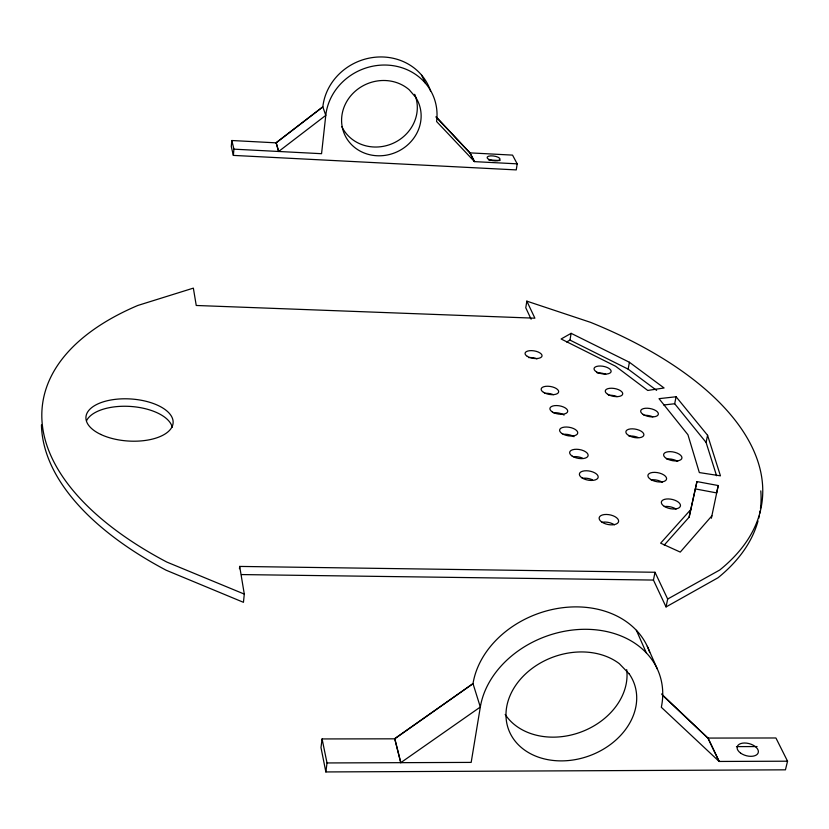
<?xml version="1.0" encoding="UTF-8"?>
<svg xmlns="http://www.w3.org/2000/svg" width="829" height="829" viewBox="0 0 829 829"><rect width="100%" height="100%" fill="white"/><g stroke="black" fill="none" stroke-linecap="round" stroke-linejoin="round"><path stroke-width="1.24" d="M430.583 91.024A55.895 51.74 -23.3 0 0 372.366 57.574A55.895 51.74 -23.3 0 0 322.833 106.868L276.15 142.847L231.83 140.515L231.291 146.536L233.353 155.396L516.26 169.904L517.192 163.841L512.55 155.116L469.898 152.868L436.095 116.744M233.353 155.396L233.923 149.158L231.83 140.515M239.457 568.746L239.685 566.425L655.014 572.269L667.666 599.035L666.039 606.932L718.018 577.761A362.439 176.08 7.8 0 0 758.017 520.954M239.685 566.425L244.296 594.092L243.446 602.31L166.132 570.217A362.366 176.049 7.8 0 1 41.45 424.873M649.656 652.247A92.33 73.107 -20.1 0 0 556.839 608.59A92.33 73.107 -20.1 0 0 473.007 683.635L394.728 738.826L322.087 738.94L320.989 747.603L325.859 771.944L785.436 769.83L787.55 761.198L775.923 737.976L707.914 738.079L661.542 693.966M325.859 771.944L327.02 762.949L322.087 738.94M667.666 599.035L719.707 570.031A363.081 175.261 7.8 0 0 590.549 322.346L526.84 301.145L525.773 307.787L531.12 319.206M566.632 341.994L569.969 340.097L571.129 333.331L629.418 362.273L664.081 387.982L647.75 390.449L615.626 366.263L561.119 338.988L571.129 333.331M656.62 390.376L628.133 369.133L629.418 362.273M716.567 475.742L706.08 442.427L674.692 403.744L676.081 396.759L659.014 398.666L687.946 434.748L699.334 472.571L720.453 475.836L707.572 435.287L676.081 396.759M666.039 606.932L653.439 580.062L655.014 572.269M664.236 545.067L689.127 517.172L696.951 481.576L718.235 485.545L711.365 518.249M689.127 517.172L696.951 481.576M706.08 442.427L707.572 435.287M718.235 485.545L716.67 492.913L695.427 488.934M711.904 515.814L680.257 552.093L660.63 543.171L690.681 509.669M276.15 142.847L278.648 151.479L325.776 115.376A56.434 52.113 -23.2 0 1 387.703 65.118A56.434 52.113 -23.2 0 1 436.582 121.511L474.509 161.634L517.192 163.841M394.728 738.826L400.78 762.67L480.323 707.033A93.801 73.75 -20.1 0 1 585.45 629.294A93.801 73.75 -20.1 0 1 661.324 707.272L719.157 761.457L787.55 761.198M663.728 404.987L674.692 403.744M327.02 762.949L471.173 762.4L480.323 707.033L473.007 683.635L394.759 738.577L400.78 762.67M736.442 746.608L757.084 746.566M241.446 574.57L653.439 580.062M488.499 159.924L500.074 160.536M233.923 149.158L321.559 153.697L325.776 115.376L322.833 106.868L276.161 142.671L278.648 151.479M244.296 594.092L166.816 562.062A362.998 175.23 7.8 0 1 137.873 305.445L193.354 288.129L196.245 305.476L534.892 318.191L526.84 301.145M569.969 340.097L628.133 369.133M662.392 695.22L708.173 738.328L719.157 761.457L707.914 738.079M436.137 117.117L470.064 153.044L474.509 161.634L469.898 152.868M421.515 75.004L425.401 83.19M647.304 646.33L657.335 668.993M636.392 630.299L646.299 652.827M544.674 393.361A8.86 4.031 9.7 0 1 553.399 394.697M528.55 357.589A8.58 3.793 9.3 0 1 537.005 358.884M597.222 372.977A8.653 3.824 10.2 0 1 605.73 374.283M608.476 395.309A8.829 3.969 10.5 0 1 617.159 396.645M643.957 415.35A8.974 4.072 11.1 0 1 652.765 416.821M628.973 436.106A9.15 4.249 11 0 1 637.967 437.453M666.671 458.997A9.316 4.373 11.7 0 1 677.718 461.411M553.42 412.769A9.005 4.166 9.9 0 1 564.083 415.08M563.14 434.334A9.181 4.311 10.1 0 1 574 436.696M573.222 456.686A9.357 4.466 10.4 0 1 582.424 458.105M582.953 478.271A9.523 4.622 10.7 0 1 592.31 479.722M651.097 479.825A9.492 4.549 11.6 0 1 662.35 482.291M664.568 506.529A9.71 4.746 12 0 1 676.07 509.079M602.745 522.177A9.865 4.953 11.3 0 1 614.424 524.788M760.131 510.965A362.439 176.08 7.8 0 1 759.716 513.472M759.229 515.97A362.439 176.08 7.8 0 1 758.659 518.467M760.794 490.872A362.439 176.08 7.8 0 1 760.473 508.446M86.62 420.572A43.616 21.16 3.7 0 1 131.562 406.521A43.616 21.16 3.7 0 1 172.235 427.225M414.697 94.319A39.865 36.901 -23.3 0 1 392.967 143.344A39.865 36.901 -23.3 0 1 341.869 126.702M626.693 669.614A65.843 52.134 -20.1 0 1 580.766 732.111A65.843 52.134 -20.1 0 1 505.172 714.453M629.232 673.946L619.346 663.687A66.89 52.59 -20.1 0 0 510.861 693.811A66.89 52.59 -20.1 0 0 574.393 759.779A66.89 52.59 -20.1 0 0 629.232 673.946M415.681 97.262L409.288 89.843A40.248 37.17 -23.2 0 0 343.89 107.573A40.248 37.17 -23.2 0 0 385.091 155.375A40.248 37.17 -23.2 0 0 415.681 97.262M527.275 356.346A8.601 3.772 9.3 0 0 541.658 356.822A8.601 3.772 9.3 0 0 531.721 350.636A8.601 3.772 9.3 0 0 527.275 356.346M543.482 392.345A8.87 4.01 9.7 0 0 558.3 392.78A8.87 4.01 9.7 0 0 547.959 386.241A8.87 4.01 9.7 0 0 543.482 392.345M664.247 506.343A9.73 4.715 12 0 0 680.194 506.633A9.73 4.715 12 0 0 668.319 498.934A9.73 4.715 12 0 0 664.247 506.343M650.682 479.431A9.513 4.528 11.6 0 0 666.309 479.763A9.513 4.528 11.6 0 0 654.755 472.354A9.513 4.528 11.6 0 0 650.682 479.431M581.989 477.867A9.544 4.601 10.6 0 0 597.823 478.198A9.544 4.601 10.6 0 0 586.528 470.758A9.544 4.601 10.6 0 0 581.989 477.867M572.197 456.116A9.368 4.446 10.4 0 0 587.771 456.478A9.368 4.446 10.4 0 0 576.725 449.266A9.368 4.446 10.4 0 0 572.197 456.116M562.062 433.598A9.192 4.29 10.1 0 0 577.367 433.992A9.192 4.29 10.1 0 0 566.57 427.018A9.192 4.29 10.1 0 0 562.062 433.598M552.29 411.889A9.026 4.145 9.9 0 0 567.337 412.303A9.026 4.145 9.9 0 0 556.777 405.557A9.026 4.145 9.9 0 0 552.29 411.889M666.381 458.458A9.326 4.352 11.6 0 0 681.676 458.81A9.326 4.352 11.6 0 0 670.267 451.65A9.326 4.352 11.6 0 0 666.381 458.458M628.537 435.422A9.16 4.228 11 0 0 643.615 435.733A9.16 4.228 11 0 0 632.465 428.831A9.16 4.228 11 0 0 628.537 435.422M643.128 414.417A8.984 4.052 11.1 0 0 658.029 415.018A8.984 4.052 11.1 0 0 647.428 408.231A8.984 4.052 11.1 0 0 643.128 414.417M607.771 394.324A8.839 3.948 10.5 0 0 622.413 394.749A8.839 3.948 10.5 0 0 611.833 388.231A8.839 3.948 10.5 0 0 607.771 394.324M596.445 371.848A8.673 3.803 10.2 0 0 610.818 372.294A8.673 3.803 10.2 0 0 600.497 366.014A8.673 3.803 10.2 0 0 596.445 371.848M601.916 522.125A9.886 4.922 11.2 0 0 618.268 522.394A9.886 4.922 11.2 0 0 606.476 514.457A9.886 4.922 11.2 0 0 601.916 522.125M100.723 434.417A43.688 21.067 3.7 0 0 172.297 426.251A43.688 21.067 3.7 0 0 115.552 399.319A43.688 21.067 3.7 0 0 100.723 434.417M489.991 159.904A6.549 2.363 8.3 0 0 500.053 159.334A6.549 2.363 8.3 0 0 490.685 155.873A6.549 2.363 8.3 0 0 489.991 159.904M740.556 753.053A10.932 6.217 15.6 0 0 758.141 752.96A10.932 6.217 15.6 0 0 744.494 743.002A10.932 6.217 15.6 0 0 740.556 753.053"/></g></svg>
